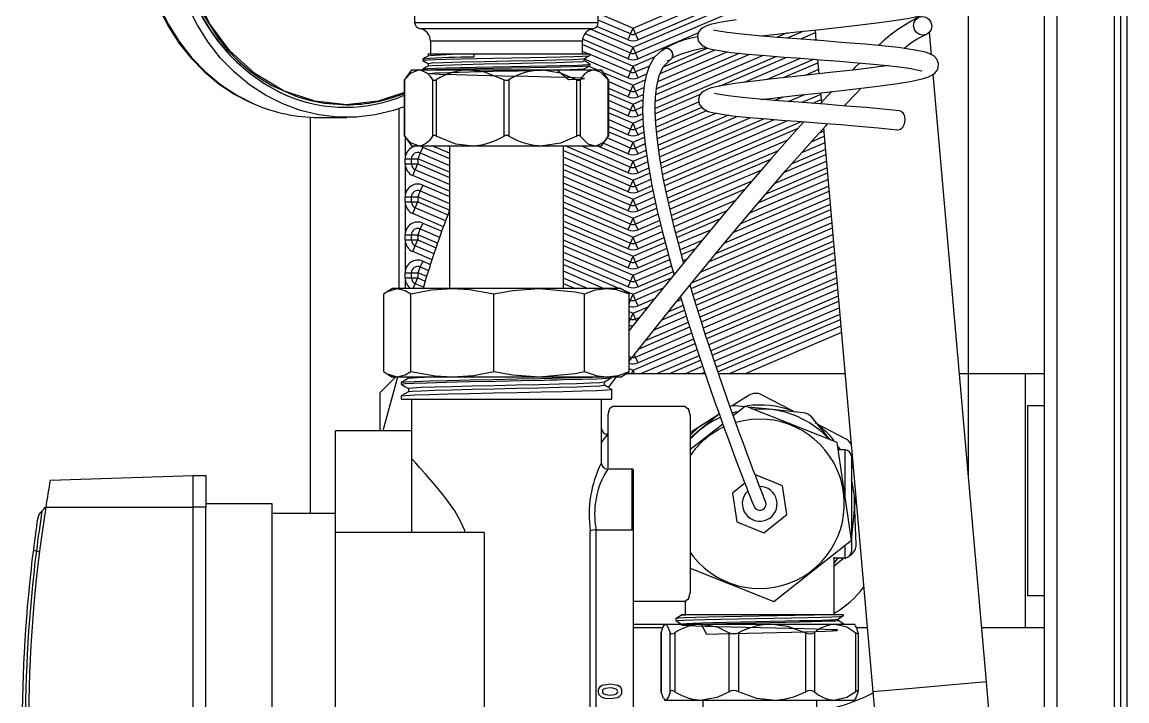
# Model space of a CAD drawing. Header units: millimetres. Extents: x 75 to 2075, y 25 to 1460.
# Drawn here: x 928.4 to 1219.2, y 688.7 to 867.3 of the extents above; entities that cross this region are included whole.
import ezdxf

# ---------------------------------------------------------------- set-up
doc = ezdxf.new("R2010")
doc.units = ezdxf.units.MM
doc.header["$LTSCALE"] = 5

msp = doc.modelspace()

# ---------------------------------------------------------------- linework, layer by layer
at = {"color": 7, "linetype": 'Continuous', "lineweight": 25}
for p, q in [((1200.879, 524.935), (1200.879, 1263.032)), ((1215.879, 1263.032), (1215.879, 524.935)), ((1197.545, 526.483), (1197.545, 1261.483)), ((1217.545, 1254.699), (1217.545, 533.268)), ((1219.212, 1254.699), (1219.212, 533.268)), ((1177.545, 747.318), (1177.545, 1212.199)), ((1080.045, 867.199), (1080.045, 920.532)), ((1031.712, 889.499), (1031.712, 867.199)), ((1089.212, 865.679), (1113.647, 876.151)), ((1116.983, 875.767), (1089.868, 864.147)), ((1089.212, 860.679), (1122.45, 874.924)), ((1089.868, 859.147), (1125.439, 874.391)), ((1120.179, 875.324), (1090.525, 862.615)), ((1080.045, 869.607), (1089.212, 865.679)), ((1031.712, 867.199), (1034.155, 867.199)), ((1034.155, 867.199), (1080.045, 867.199)), ((1088.555, 864.147), (1080.045, 867.794)), ((1033.101, 865.556), (1078.656, 865.556)), ((1076.56, 864.288), (1088.555, 859.147)), ((1078.138, 865.425), (1089.212, 860.679)), ((1087.899, 862.615), (1079.668, 866.143)), ((1087.899, 862.615), (1088.555, 864.147)), ((1088.555, 864.147), (1089.212, 865.679)), ((1089.868, 864.147), (1089.212, 865.679)), ((1090.525, 862.615), (1089.868, 864.147)), ((1106.431, 864.432), (1090.525, 857.615)), ((1129.735, 864.419), (1127.006, 863.25)), ((1129.722, 863.041), (1134.021, 864.883)), ((1137.185, 864.426), (1133.314, 862.767)), ((1137.116, 865.213), (1137.357, 862.464)), ((1167.802, 858.688), (1167.281, 864.636)), ((1035.879, 862.269), (1035.879, 858.866)), ((1037.9, 862.269), (1035.879, 862.269)), ((1075.879, 862.269), (1037.9, 862.269)), ((1075.879, 858.866), (1075.879, 862.269)), ((1075.879, 861.393), (1089.212, 855.679)), ((1087.899, 857.615), (1075.914, 862.752)), ((1137.338, 862.678), (1136.916, 862.497)), ((1047.87, 858.866), (1035.329, 858.866)), ((1047.313, 858.866), (1047.313, 858.033)), ((1077.879, 858.866), (1047.313, 858.866)), ((1077.545, 858.866), (1075.879, 859.58)), ((1077.879, 858.531), (1077.879, 858.866)), ((1088.555, 854.147), (1077.879, 858.723)), ((1087.899, 857.615), (1088.555, 859.147)), ((1088.555, 859.147), (1089.212, 860.679)), ((1089.868, 859.147), (1089.212, 860.679)), ((1089.212, 855.679), (1095.074, 858.191)), ((1090.525, 857.615), (1089.868, 859.147)), ((1126.981, 858.239), (1095.055, 844.557)), ((1123.42, 858.526), (1095.088, 846.384)), ((1095.212, 848.25), (1119.911, 858.835)), ((1117.315, 859.097), (1095.371, 849.692)), ((1095.74, 851.664), (1113.976, 859.479)), ((1096.36, 853.742), (1110.842, 859.949)), ((1108.784, 860.44), (1097.139, 855.45)), ((1111.929, 850.415), (1129.692, 858.027)), ((1033.879, 857.539), (1033.879, 857.208)), ((1087.899, 852.615), (1076.446, 857.523)), ((1077.539, 855.682), (1079.832, 854.699)), ((1077.879, 855.885), (1077.879, 856.216)), ((1088.555, 854.147), (1089.212, 855.679)), ((1089.868, 854.147), (1089.212, 855.679)), ((1093.526, 855.715), (1089.868, 854.147)), ((1118.578, 851.451), (1133.286, 857.755)), ((1136.889, 857.485), (1124.491, 852.172)), ((1128.827, 852.657), (1137.875, 856.535)), ((1137.798, 857.418), (1138.127, 853.659)), ((1155.203, 855.656), (1155.472, 855.912)), ((1030.879, 854.699), (1028.962, 851.961)), ((1030.879, 854.699), (1032.785, 854.699)), ((1032.785, 854.699), (1046.32, 854.699)), ((1033.879, 854.893), (1033.879, 854.699)), ((1046.32, 854.699), (1065.454, 854.699)), ((1065.454, 854.699), (1078.979, 854.699)), ((1078.979, 854.699), (1080.879, 854.699)), ((1082.795, 851.961), (1080.879, 854.699)), ((1081.327, 854.058), (1089.212, 850.679)), ((1087.899, 852.615), (1088.555, 854.147)), ((1090.525, 852.615), (1089.868, 854.147)), ((1092.757, 853.572), (1090.525, 852.615)), ((1138.028, 854.787), (1134.485, 853.268)), ((1182.239, 693.672), (1168.251, 853.547)), ((1028.956, 851.96), (1028.956, 837.438)), ((1029.083, 852.123), (1029.083, 837.275)), ((1036.487, 837.275), (1036.487, 852.123)), ((1037.389, 852.123), (1037.389, 837.275)), ((1055.25, 837.275), (1055.25, 852.123)), ((1056.526, 852.123), (1056.526, 837.275)), ((1074.382, 837.275), (1074.382, 852.123)), ((1075.283, 852.123), (1075.283, 837.275)), ((1082.674, 837.275), (1082.674, 852.123)), ((1082.801, 837.438), (1082.801, 851.96)), ((1082.801, 851.613), (1088.555, 849.147)), ((1087.899, 847.615), (1082.801, 849.8)), ((1088.555, 849.147), (1089.212, 850.679)), ((1089.212, 850.679), (1092.396, 852.044)), ((1089.868, 849.147), (1089.212, 850.679)), ((1089.868, 849.147), (1092.053, 850.083)), ((1082.801, 848.426), (1089.212, 845.679)), ((1088.555, 844.147), (1082.801, 846.613)), ((1087.899, 847.615), (1088.555, 849.147)), ((1089.212, 845.679), (1091.795, 846.786)), ((1090.525, 847.615), (1089.868, 849.147)), ((1091.842, 848.179), (1090.525, 847.615)), ((1095.076, 843.192), (1106.935, 848.274)), ((1126.48, 846.651), (1128.734, 847.617)), ((1130.058, 846.371), (1134.396, 848.23)), ((1138.603, 848.22), (1133.65, 846.097)), ((1136.377, 845.893), (1138.719, 846.896)), ((1138.563, 848.676), (1138.789, 846.09)), ((1027.545, 844.481), (1027.545, 797.199)), ((1087.899, 842.615), (1082.801, 844.8)), ((1082.801, 843.426), (1089.212, 840.679)), ((1087.899, 842.615), (1088.555, 844.147)), ((1088.555, 844.147), (1089.212, 845.679)), ((1089.868, 844.147), (1089.212, 845.679)), ((1091.746, 844.951), (1089.868, 844.147)), ((1090.525, 842.615), (1089.868, 844.147)), ((1095.151, 841.411), (1106.558, 846.3)), ((1107.301, 844.805), (1095.268, 839.648)), ((1095.392, 838.327), (1108.611, 843.993)), ((1004.212, 842.255), (1004.212, 738.032)), ((1006.372, 842.199), (1013.893, 842.199)), ((1082.801, 841.613), (1088.555, 839.147)), ((1088.555, 839.147), (1089.212, 840.679)), ((1089.212, 840.679), (1091.816, 841.795)), ((1089.868, 839.147), (1089.212, 840.679)), ((1091.758, 843.144), (1090.525, 842.615)), ((1111.165, 843.274), (1095.572, 836.591)), ((1114.304, 842.806), (1095.803, 834.877)), ((1095.979, 833.579), (1116.82, 842.511)), ((1096.21, 831.865), (1120.245, 842.165)), ((1123.755, 841.856), (1096.492, 830.172)), ((1096.717, 828.895), (1126.449, 841.638)), ((1130.027, 841.358), (1097.015, 827.21)), ((1133.622, 841.085), (1097.321, 825.528)), ((1087.899, 837.615), (1082.801, 839.8)), ((1082.801, 838.426), (1089.212, 835.679)), ((1087.899, 837.615), (1088.555, 839.147)), ((1089.868, 839.147), (1091.901, 840.018)), ((1090.525, 837.615), (1089.868, 839.147)), ((1092.072, 838.278), (1090.525, 837.615)), ((1097.586, 824.268), (1132.529, 839.243)), ((1139.446, 838.581), (1138.164, 838.032)), ((1139.377, 839.373), (1152.353, 691.057)), ((1028.961, 837.439), (1030.879, 834.699)), ((1029.212, 837.298), (1029.212, 831.338)), ((1030.879, 834.699), (1032.785, 834.699)), ((1032.785, 834.699), (1046.32, 834.699)), ((1040.879, 832.767), (1036.37, 834.699)), ((1040.879, 834.58), (1040.601, 834.699)), ((1040.879, 834.699), (1040.879, 797.199)), ((1046.32, 834.699), (1065.454, 834.699)), ((1065.454, 834.699), (1078.979, 834.699)), ((1070.879, 797.199), (1070.879, 834.699)), ((1087.899, 827.615), (1071.37, 834.699)), ((1075.601, 834.699), (1088.555, 829.147)), ((1078.979, 834.699), (1080.879, 834.699)), ((1079.832, 834.699), (1089.212, 830.679)), ((1080.879, 834.699), (1082.796, 837.439)), ((1087.899, 832.615), (1081.377, 835.41)), ((1088.555, 834.147), (1082.353, 836.805)), ((1088.555, 834.147), (1089.212, 835.679)), ((1089.212, 835.679), (1092.202, 836.96)), ((1089.868, 834.147), (1089.212, 835.679)), ((1092.373, 835.22), (1089.868, 834.147)), ((1097.936, 822.605), (1129.954, 836.326)), ((1139.715, 835.51), (1133.538, 832.863)), ((1136.141, 835.791), (1139.562, 837.257)), ((1033.202, 832.87), (1032.545, 831.338)), ((1033.858, 834.402), (1033.202, 832.87)), ((1033.202, 832.87), (1040.879, 829.58)), ((1033.858, 834.402), (1040.879, 831.393)), ((1070.879, 833.536), (1089.212, 825.679)), ((1087.899, 832.615), (1088.555, 834.147)), ((1089.212, 830.679), (1092.805, 832.219)), ((1090.525, 832.615), (1089.868, 834.147)), ((1092.616, 833.511), (1090.525, 832.615)), ((1127.378, 833.409), (1098.287, 820.941)), ((1129.072, 827.762), (1139.984, 832.438)), ((1139.868, 833.762), (1130.984, 829.955)), ((1029.212, 829.965), (1029.212, 831.338)), ((1029.212, 831.338), (1030.879, 831.338)), ((1029.212, 829.965), (1029.212, 821.338)), ((1029.212, 829.965), (1030.879, 829.965)), ((1030.879, 829.965), (1030.879, 831.338)), ((1030.879, 831.338), (1032.545, 831.338)), ((1030.879, 829.965), (1032.545, 829.965)), ((1031.889, 828.433), (1032.545, 829.965)), ((1032.545, 831.338), (1032.545, 829.965)), ((1040.879, 827.767), (1032.545, 831.338)), ((1032.545, 829.965), (1040.879, 826.393)), ((1088.555, 824.147), (1070.879, 831.723)), ((1087.899, 822.615), (1070.879, 829.909)), ((1087.899, 827.615), (1088.555, 829.147)), ((1088.555, 829.147), (1089.212, 830.679)), ((1089.868, 829.147), (1089.212, 830.679)), ((1089.868, 829.147), (1093.054, 830.512)), ((1090.525, 827.615), (1089.868, 829.147)), ((1098.552, 819.682), (1125.441, 831.206)), ((1140.289, 828.943), (1124.153, 822.027)), ((1126.612, 824.894), (1140.137, 830.69)), ((1031.232, 826.901), (1031.889, 828.433)), ((1040.879, 822.767), (1031.232, 826.901)), ((1040.879, 824.58), (1031.889, 828.433)), ((1070.879, 828.536), (1089.212, 820.679)), ((1070.879, 826.723), (1088.555, 819.147)), ((1089.212, 825.679), (1093.57, 827.547)), ((1093.337, 828.82), (1090.525, 827.615)), ((1122.979, 828.337), (1098.938, 818.034)), ((1122.29, 819.855), (1140.405, 827.619)), ((1033.858, 824.402), (1033.202, 822.87)), ((1033.858, 824.402), (1040.879, 821.393)), ((1087.899, 817.615), (1070.879, 824.909)), ((1070.879, 823.536), (1089.212, 815.679)), ((1087.899, 822.615), (1088.555, 824.147)), ((1088.555, 824.147), (1089.212, 825.679)), ((1089.868, 824.147), (1089.212, 825.679)), ((1093.879, 825.866), (1089.868, 824.147)), ((1090.525, 822.615), (1089.868, 824.147)), ((1094.189, 824.185), (1090.525, 822.615)), ((1120.517, 825.469), (1099.33, 816.389)), ((1099.627, 815.143), (1118.652, 823.296)), ((1140.711, 824.123), (1117.53, 814.189)), ((1140.558, 825.871), (1119.903, 817.019)), ((1029.212, 819.965), (1029.212, 821.338)), ((1029.212, 821.338), (1030.879, 821.338)), ((1030.879, 819.965), (1030.879, 821.338)), ((1030.879, 821.338), (1032.545, 821.338)), ((1033.202, 822.87), (1032.545, 821.338)), ((1032.545, 821.338), (1032.545, 819.965)), ((1040.879, 817.767), (1032.545, 821.338)), ((1033.202, 822.87), (1040.879, 819.58)), ((1088.555, 814.147), (1070.879, 821.723)), ((1088.555, 819.147), (1089.212, 820.679)), ((1089.212, 820.679), (1094.459, 822.927)), ((1089.868, 819.147), (1089.212, 820.679)), ((1089.868, 819.147), (1094.815, 821.267)), ((1100.02, 813.497), (1116.26, 820.458)), ((1113.375, 809.221), (1140.98, 821.052)), ((1115.732, 812.045), (1140.827, 822.8)), ((1029.212, 819.965), (1029.212, 811.338)), ((1029.212, 819.965), (1030.879, 819.965)), ((1030.879, 819.965), (1032.545, 819.965)), ((1031.232, 816.901), (1031.889, 818.433)), ((1031.889, 818.433), (1032.545, 819.965)), ((1039.873, 815.011), (1031.889, 818.433)), ((1032.545, 819.965), (1040.458, 816.573)), ((1087.899, 812.615), (1070.879, 819.909)), ((1070.879, 818.536), (1089.212, 810.679)), ((1087.899, 817.615), (1088.555, 819.147)), ((1089.212, 815.679), (1095.441, 818.349)), ((1090.525, 817.615), (1089.868, 819.147)), ((1095.171, 819.606), (1090.525, 817.615)), ((1113.88, 817.624), (1100.439, 811.864)), ((1109.32, 804.297), (1141.249, 817.98)), ((1141.133, 819.304), (1111.068, 806.419)), ((1039.287, 813.449), (1031.232, 816.901)), ((1033.858, 814.402), (1033.202, 812.87)), ((1033.858, 814.402), (1038.843, 812.265)), ((1070.879, 816.723), (1088.555, 809.147)), ((1087.899, 807.615), (1070.879, 814.909)), ((1088.555, 814.147), (1089.212, 815.679)), ((1089.868, 814.147), (1089.212, 815.679)), ((1095.83, 816.702), (1089.868, 814.147)), ((1096.224, 815.058), (1090.525, 812.615)), ((1100.759, 810.628), (1112.077, 815.478)), ((1141.554, 814.485), (1104.745, 798.709)), ((1141.401, 816.233), (1107.012, 801.494)), ((1033.202, 812.87), (1032.545, 811.338)), ((1033.202, 812.87), (1038.265, 810.7)), ((1070.879, 813.536), (1089.212, 805.679)), ((1088.555, 804.147), (1070.879, 811.723)), ((1087.899, 812.615), (1088.555, 814.147)), ((1089.212, 810.679), (1096.523, 813.812)), ((1090.525, 812.615), (1089.868, 814.147)), ((1089.868, 809.147), (1096.921, 812.169)), ((1109.738, 812.663), (1101.181, 808.995)), ((1104.501, 797.231), (1141.67, 813.161)), ((1029.212, 809.965), (1029.212, 811.338)), ((1029.212, 811.338), (1030.879, 811.338)), ((1029.212, 809.965), (1029.212, 801.338)), ((1029.212, 809.965), (1030.879, 809.965)), ((1030.879, 809.965), (1030.879, 811.338)), ((1030.879, 811.338), (1032.545, 811.338)), ((1030.879, 809.965), (1032.545, 809.965)), ((1031.889, 808.433), (1032.545, 809.965)), ((1032.545, 811.338), (1032.545, 809.965)), ((1037.741, 809.111), (1032.545, 811.338)), ((1032.545, 809.965), (1037.345, 807.908)), ((1087.899, 802.615), (1070.879, 809.909)), ((1070.879, 808.536), (1089.212, 800.679)), ((1087.899, 807.615), (1088.555, 809.147)), ((1088.555, 809.147), (1089.212, 810.679)), ((1089.868, 809.147), (1089.212, 810.679)), ((1089.212, 805.679), (1097.663, 809.301)), ((1090.525, 807.615), (1089.868, 809.147)), ((1097.343, 810.537), (1090.525, 807.615)), ((1107.418, 809.855), (1101.617, 807.369)), ((1104.98, 795.623), (1141.823, 811.413)), ((1141.976, 809.665), (1105.464, 794.017)), ((1031.232, 806.901), (1031.889, 808.433)), ((1036.297, 804.73), (1031.232, 806.901)), ((1036.821, 806.319), (1031.889, 808.433)), ((1070.879, 806.723), (1088.555, 799.147)), ((1088.555, 804.147), (1089.212, 805.679)), ((1089.868, 804.147), (1089.212, 805.679)), ((1098.085, 807.668), (1089.868, 804.147)), ((1098.528, 806.045), (1090.525, 802.615)), ((1101.954, 806.14), (1105.66, 807.728)), ((1105.838, 792.805), (1142.092, 808.342)), ((1142.245, 806.594), (1106.333, 791.203)), ((1033.202, 802.87), (1032.545, 801.338)), ((1033.858, 804.402), (1033.202, 802.87)), ((1033.202, 802.87), (1035.377, 801.938)), ((1033.858, 804.402), (1035.901, 803.526)), ((1087.899, 797.615), (1070.879, 804.909)), ((1070.879, 803.536), (1085.665, 797.199)), ((1087.899, 802.615), (1088.555, 804.147)), ((1089.212, 800.679), (1098.863, 804.815)), ((1090.525, 802.615), (1089.868, 804.147)), ((1089.868, 799.147), (1099.307, 803.192)), ((1102.397, 804.517), (1103.367, 804.932)), ((1142.398, 804.846), (1106.829, 789.603)), ((1107.214, 788.394), (1142.513, 803.522)), ((1029.212, 799.965), (1029.212, 801.338)), ((1029.212, 801.338), (1030.879, 801.338)), ((1029.212, 799.965), (1030.879, 799.965)), ((1029.212, 799.965), (1029.212, 797.199)), ((1030.879, 799.965), (1030.879, 801.338)), ((1030.879, 801.338), (1032.545, 801.338)), ((1030.879, 799.965), (1032.545, 799.965)), ((1031.889, 798.433), (1032.545, 799.965)), ((1032.545, 801.338), (1032.545, 799.965)), ((1034.882, 800.337), (1032.545, 801.338)), ((1032.545, 799.965), (1034.511, 799.122)), ((1081.434, 797.199), (1070.879, 801.723)), ((1077.203, 797.199), (1070.879, 799.909)), ((1088.555, 799.147), (1089.212, 800.679)), ((1089.868, 799.147), (1089.212, 800.679)), ((1089.212, 795.679), (1099.37, 800.032)), ((1099.768, 801.576), (1090.525, 797.615)), ((1107.723, 786.799), (1142.666, 801.775)), ((1142.819, 800.027), (1108.231, 785.203)), ((1025.879, 797.199), (1024.527, 796.419)), ((1027.143, 797.199), (1025.879, 797.199)), ((1041.652, 797.199), (1027.143, 797.199)), ((1031.36, 797.199), (1031.889, 798.433)), ((1034.021, 797.519), (1031.889, 798.433)), ((1064.495, 797.199), (1041.652, 797.199)), ((1082.291, 797.199), (1064.495, 797.199)), ((1070.879, 798.536), (1073.998, 797.199)), ((1085.879, 797.199), (1082.291, 797.199)), ((1087.22, 796.425), (1085.879, 797.199)), ((1087.899, 797.615), (1088.555, 799.147)), ((1090.525, 797.615), (1089.868, 799.147)), ((1097.127, 797.258), (1089.868, 794.147)), ((1108.624, 783.998), (1142.935, 798.703)), ((1143.088, 796.955), (1109.146, 782.409)), ((1023.573, 775.293), (1023.573, 795.772)), ((1030.712, 775.293), (1030.712, 795.772)), ((1052.593, 775.293), (1052.593, 795.772)), ((1076.398, 775.293), (1076.398, 795.772)), ((1086.493, 796.844), (1089.212, 795.679)), ((1088.184, 795.772), (1087.198, 796.387)), ((1088.184, 775.293), (1088.184, 795.772)), ((1088.555, 794.147), (1088.184, 794.306)), ((1088.184, 793.28), (1088.555, 794.147)), ((1088.555, 794.147), (1089.212, 795.679)), ((1089.868, 794.147), (1089.212, 795.679)), ((1090.525, 792.615), (1089.868, 794.147)), ((1094.884, 794.483), (1090.525, 792.615)), ((1100.775, 793.821), (1101.896, 794.301)), ((1143.241, 795.208), (1109.668, 780.819)), ((1088.184, 791.12), (1089.212, 790.679)), ((1089.212, 790.679), (1093.197, 792.387)), ((1096.861, 788.957), (1102.758, 791.484)), ((1102.383, 792.697), (1098.543, 791.051)), ((1110.065, 779.616), (1143.357, 793.884)), ((1110.6, 778.032), (1143.51, 792.136)), ((1088.184, 789.306), (1088.555, 789.147)), ((1088.184, 788.28), (1088.555, 789.147)), ((1088.555, 789.147), (1089.212, 790.679)), ((1089.868, 789.147), (1089.212, 790.679)), ((1089.868, 789.147), (1090.985, 789.625)), ((1090.117, 788.567), (1089.868, 789.147)), ((1103.751, 788.283), (1092.438, 783.435)), ((1103.252, 789.883), (1094.64, 786.192)), ((1143.662, 790.388), (1111.135, 776.448)), ((1111.54, 775.248), (1143.778, 789.064)), ((1089.868, 779.147), (1104.645, 785.48)), ((1090.782, 781.352), (1104.136, 787.075)), ((1143.931, 787.317), (1114.49, 774.699)), ((1144.084, 785.569), (1118.721, 774.699)), ((1089.212, 775.679), (1105.549, 782.68)), ((1105.153, 783.884), (1090.525, 777.615)), ((1089.868, 779.147), (1089.581, 779.817)), ((1106.07, 781.091), (1091.156, 774.699)), ((1106.592, 779.501), (1095.387, 774.699)), ((1088.184, 779.306), (1088.555, 779.147)), ((1090.525, 777.615), (1089.868, 779.147)), ((1098.592, 774.699), (1106.991, 778.299)), ((1102.823, 774.699), (1107.526, 776.715)), ((1026.712, 773.866), (1022.545, 769.699)), ((1027.213, 773.866), (1023.366, 759.699)), ((1024.527, 774.646), (1025.879, 773.866)), ((1027.143, 773.866), (1025.879, 773.866)), ((1041.652, 773.866), (1027.143, 773.866)), ((1030.081, 773.866), (1030.081, 773.555)), ((1064.495, 773.866), (1041.652, 773.866)), ((1082.291, 773.866), (1064.495, 773.866)), ((1085.879, 773.866), (1082.291, 773.866)), ((1082.736, 771.179), (1084.884, 773.907)), ((1083.586, 773.763), (1083.586, 773.866)), ((1085.879, 773.866), (1087.22, 774.64)), ((1087.198, 774.677), (1088.184, 775.293)), ((1108.207, 774.699), (1087.233, 774.699)), ((1088.184, 776.12), (1089.212, 775.679)), ((1088.792, 774.699), (1089.212, 775.679)), ((1089.632, 774.699), (1089.212, 775.679)), ((1108.061, 775.131), (1107.054, 774.699)), ((1145.035, 774.699), (1111.726, 774.699)), ((1192.545, 774.699), (1175.15, 774.699)), ((1192.545, 708.032), (1192.545, 774.699)), ((1197.545, 774.699), (1192.545, 774.699)), ((1028.171, 772.442), (1028.171, 772.003)), ((1030.081, 770.899), (1030.081, 770.028)), ((1081.677, 771.781), (1081.677, 772.652)), ((1022.545, 769.699), (1022.545, 759.699)), ((1028.171, 768.914), (1028.171, 768.032)), ((1028.171, 768.032), (1083.586, 768.032)), ((1030.879, 768.032), (1030.879, 759.699)), ((1080.879, 751.212), (1080.879, 768.032)), ((1083.586, 768.032), (1083.586, 770.678)), ((1119.734, 769.082), (1115.31, 766.279)), ((1130.969, 765.081), (1123.065, 769.22)), ((1082.973, 765.574), (1082.545, 763.977)), ((1083.873, 766.124), (1083.032, 765.559)), ((1102.885, 766.124), (1083.873, 766.124)), ((1102.875, 766.126), (1083.879, 766.126)), ((1102.885, 766.124), (1103.725, 765.559)), ((1104.212, 763.977), (1103.784, 765.574)), ((1118.783, 766.239), (1115.58, 763.707)), ((1118.559, 766.062), (1116.128, 766.308)), ((1142.927, 756.644), (1118.783, 766.239)), ((1125.057, 765.406), (1119.457, 765.971)), ((1133.986, 764.504), (1125.057, 765.406)), ((1131.612, 764.744), (1130.969, 765.081)), ((1193.103, 766.366), (1197.545, 766.366)), ((1193.103, 716.366), (1193.103, 766.366)), ((1082.545, 763.977), (1082.545, 751.31)), ((1104.212, 763.977), (1104.212, 751.31)), ((1111.893, 764.113), (1106.22, 760.518)), ((1111.894, 764.11), (1106.733, 759.897)), ((1141.059, 757.386), (1136.233, 763.296)), ((1030.879, 759.699), (1010.879, 759.699)), ((1010.879, 733.032), (1010.879, 759.699)), ((1030.879, 759.699), (1030.879, 733.032)), ((1112.822, 761.527), (1104.184, 754.699)), ((1106.22, 760.518), (1104.212, 759.246)), ((1106.733, 759.897), (1104.212, 757.838)), ((1145.143, 757.658), (1137.239, 761.798)), ((1082.545, 758.866), (1082.405, 758.866)), ((1146.689, 730.937), (1142.927, 756.644)), ((1145.045, 754.699), (1143.212, 754.699)), ((1145.045, 742.207), (1145.045, 754.699)), ((1030.929, 752.491), (1030.879, 752.491)), ((1082.545, 751.31), (1082.545, 750.034)), ((1104.212, 751.31), (1104.212, 717.087)), ((1146.712, 753.032), (1146.712, 728.032)), ((1147.209, 749.855), (1146.712, 750.463)), ((935.784, 746.719), (973.379, 748.032)), ((973.379, 748.032), (976.712, 748.032)), ((973.379, 739.699), (973.379, 748.032)), ((976.712, 748.032), (976.712, 739.699)), ((1088.962, 749.699), (1082.469, 749.699)), ((1088.962, 733.702), (1088.962, 749.699)), ((1089.212, 749.449), (1089.212, 734.43)), ((1128.584, 745.306), (1121.431, 748.149)), ((1118.635, 745.939), (1115.391, 743.375)), ((1129.699, 737.689), (1128.584, 745.306)), ((1115.391, 743.375), (1116.506, 735.758)), ((1147.419, 738.02), (1147.861, 742.4)), ((934.61, 739.699), (973.379, 739.699)), ((976.712, 739.699), (973.379, 739.699)), ((973.379, 623.032), (973.379, 739.699)), ((994.212, 740.532), (976.712, 740.532)), ((976.712, 623.032), (976.712, 739.699)), ((994.212, 622.199), (994.212, 740.532)), ((1147.456, 737.785), (1147.587, 738.857)), ((1147.587, 738.857), (1147.562, 739.443)), ((1147.954, 729.942), (1147.587, 738.857)), ((1010.879, 738.032), (994.212, 738.032)), ((1123.66, 732.915), (1129.699, 737.689)), ((1146.801, 731.9), (1147.419, 738.02)), ((1010.879, 731.141), (1010.879, 733.032)), ((1050.045, 733.032), (1010.879, 733.032)), ((1050.045, 733.032), (1050.045, 672.848)), ((1077.962, 626.005), (1077.962, 733.392)), ((1079.497, 733.702), (1079.434, 733.699)), ((1079.434, 733.699), (1079.434, 625.699)), ((1079.497, 733.702), (1088.962, 733.702)), ((1089.212, 734.43), (1089.212, 624.968)), ((1116.506, 735.758), (1123.66, 732.915)), ((1010.879, 681.366), (1010.879, 731.141)), ((1126.307, 714.825), (1146.689, 730.937)), ((1104.212, 727.854), (1105.059, 726.709)), ((1145.045, 726.366), (1145.045, 729.435)), ((1142.026, 726.366), (1145.045, 726.366)), ((1142.129, 711.366), (1142.129, 726.508)), ((1143.144, 726.366), (1142.129, 724.992)), ((1142.129, 724.247), (1144.723, 726.366)), ((1145.034, 726.118), (1145.621, 726.49)), ((1104.212, 723.607), (1126.307, 714.825)), ((1102.885, 714.94), (1103.725, 715.506)), ((1103.784, 715.49), (1104.212, 717.087)), ((1197.545, 716.366), (1193.103, 716.366)), ((1089.212, 714.938), (1102.875, 714.938)), ((1102.962, 714.992), (1102.962, 711.366)), ((1100.511, 710.402), (1100.511, 709.741)), ((1103.031, 711.366), (1101.974, 711.366)), ((1136.985, 711.366), (1103.031, 711.366)), ((1144.579, 711.366), (1136.985, 711.366)), ((1143.147, 709.906), (1143.147, 710.23)), ((1144.579, 711.064), (1144.579, 711.366)), ((1089.212, 708.866), (1097.545, 708.866)), ((1089.212, 708.032), (1097.061, 708.032)), ((1097.545, 708.866), (1097.289, 708.5)), ((1097.545, 708.866), (1097.762, 708.866)), ((1097.762, 708.866), (1107.344, 708.866)), ((1107.344, 708.866), (1125.83, 708.866)), ((1125.83, 708.866), (1142.393, 708.866)), ((1142.393, 708.866), (1147.545, 708.866)), ((1144.579, 708.866), (1144.579, 709.079)), ((1147.801, 708.5), (1147.545, 708.866)), ((1148.029, 708.032), (1150.868, 708.032)), ((1180.982, 708.032), (1192.545, 708.032)), ((1192.545, 708.032), (1197.545, 708.032)), ((1096.554, 706.457), (1096.554, 691.252)), ((1096.583, 706.634), (1096.583, 691.097)), ((1098.941, 691.097), (1098.941, 706.634)), ((1100.219, 706.634), (1100.219, 691.097)), ((1114.469, 691.097), (1114.469, 706.634)), ((1116.934, 706.634), (1116.934, 691.097)), ((1134.727, 691.097), (1134.727, 706.634)), ((1136.935, 706.634), (1136.935, 691.097)), ((1147.85, 691.097), (1147.85, 706.634)), ((1148.537, 691.252), (1148.537, 706.457)), ((1182.239, 693.672), (1160.639, 691.782)), ((1185.87, 652.164), (1182.239, 693.672)), ((1096.583, 691.097), (1096.572, 691.252)), ((1097.222, 689.345), (1096.583, 691.097)), ((1160.639, 691.782), (1152.353, 691.057)), ((1152.353, 691.057), (1155.984, 649.549)), ((1097.291, 689.228), (1097.545, 688.866)), ((1097.762, 688.866), (1097.326, 689.252)), ((1097.545, 688.866), (1097.762, 688.866)), ((1097.762, 688.866), (1107.344, 688.866)), ((1107.344, 688.866), (1125.83, 688.866)), ((1107.545, 688.866), (1107.545, 543.15)), ((1125.83, 688.866), (1142.393, 688.866)), ((1137.545, 543.15), (1137.545, 688.866)), ((1142.393, 688.866), (1147.545, 688.866)), ((1147.545, 688.866), (1147.799, 689.228))]:
    msp.add_line(p, q, dxfattribs=at)
at = {"color": 7, "linetype": 'Continuous', "lineweight": 25, "flags": 128}
for points in [[(973.003, 912.707), (972.301, 910.636), (971.15, 906.394), (970.347, 902.054), (969.897, 897.651), (969.806, 893.221), (970.074, 888.8), (971.494, 880.838), (972.64, 876.997), (974.068, 873.274), (975.768, 869.695), (979.952, 863.045), (982.393, 860.043), (985.049, 857.277), (987.904, 854.766), (990.936, 852.529), (994.126, 850.581), (1000.859, 847.613), (1004.356, 846.609), (1007.915, 845.93), (1013.893, 845.532)], [(1013.893, 845.532), (1005.476, 846.443), (997.221, 849.211), (989.617, 853.729), (983.08, 859.689), (977.7, 866.936), (973.616, 875.369), (971.104, 884.527), (970.263, 893.866), (971.059, 903.204), (971.131, 903.469)], [(1122.767, 863.636), (1127.104, 864.132), (1132.284, 864.697), (1137.669, 865.273), (1143.075, 865.857), (1148.335, 866.45), (1153.356, 867.059), (1157.966, 867.69), (1161.898, 868.331), (1165.031, 869.005), (1166.514, 869.46), (1167.755, 870.039), (1168.408, 870.525), (1168.834, 871.011), (1169.237, 871.829), (1169.332, 873.054), (1168.908, 874.176), (1168.215, 874.937), (1167.392, 875.44), (1165.89, 875.986), (1163.219, 876.576), (1158.805, 877.217)], [(964.502, 871.507), (966.887, 866.662), (969.724, 862.127), (972.98, 857.956), (976.618, 854.195), (980.595, 850.887), (984.868, 848.071), (989.386, 845.778), (989.421, 845.763)], [(964.656, 870.477), (967.011, 865.937), (969.769, 861.684), (972.904, 857.76), (976.382, 854.207), (980.168, 851.061), (984.221, 848.354), (988.501, 846.115), (989.189, 845.845)], [(1028.956, 844.992), (1026.113, 844.019), (1021.281, 842.857), (1016.365, 842.272), (1011.421, 842.272), (1006.506, 842.857), (1001.674, 844.019), (996.98, 845.747), (992.478, 848.019), (988.219, 850.811), (984.25, 854.091), (980.618, 857.821), (977.362, 861.96), (974.521, 866.461), (972.125, 871.271)], [(1116.376, 867.865), (1112.5, 867.26), (1109.523, 866.616), (1108.415, 866.243), (1107.54, 865.794), (1106.944, 865.304), (1106.543, 864.771), (1106.184, 863.684), (1106.386, 862.338), (1107.184, 861.271), (1108.724, 860.456), (1110.23, 860.059), (1111.882, 859.762), (1115.146, 859.32), (1119.453, 858.876), (1124.19, 858.459), (1129.022, 858.078), (1132.2, 857.836), (1135.354, 857.599), (1139.583, 857.285), (1143.667, 856.97), (1148.375, 856.587), (1153.439, 856.131), (1158.461, 855.59), (1158.461, 855.59), (1160.685, 855.3), (1162.364, 855.04), (1164.37, 854.651), (1165.132, 854.456), (1165.195, 854.466)], [(1163.048, 866.281), (1163.201, 867.233), (1163.695, 868.04), (1164.455, 868.579), (1165.364, 868.768), (1166.285, 868.579), (1167.077, 868.04), (1167.619, 867.233), (1167.83, 866.281), (1167.677, 865.33), (1167.183, 864.523), (1166.423, 863.984), (1165.514, 863.795), (1164.593, 863.984), (1163.801, 864.523), (1163.259, 865.33), (1163.048, 866.281)], [(1159.071, 860.553), (1154.678, 861.033), (1150.345, 861.437), (1146.398, 861.767), (1142.996, 862.038), (1139.389, 862.314), (1135.923, 862.571), (1132.405, 862.835), (1127.203, 863.234), (1122.247, 863.642), (1117.759, 864.065), (1113.94, 864.511), (1111.286, 864.942), (1110.38, 865.144), (1110.397, 865.123)], [(1035.321, 858.379), (1034.604, 857.965), (1033.888, 857.551)], [(1034.009, 857.208), (1034.037, 857.26), (1035.12, 857.352), (1037.128, 857.439), (1040.048, 857.531), (1043.745, 857.625), (1047.954, 857.715), (1052.485, 857.803), (1057.276, 857.897), (1061.999, 857.99), (1066.339, 858.078), (1070.241, 858.168), (1073.519, 858.263), (1075.936, 858.354), (1077.393, 858.441), (1077.862, 858.531)], [(1035.311, 859.026), (1035.311, 858.694), (1035.311, 858.373)], [(1076.431, 857.687), (1077.145, 858.1), (1077.864, 858.515)], [(1097.174, 860.129), (1094.784, 857.924), (1093.433, 855.55), (1092.641, 853.231), (1092.123, 850.715), (1091.83, 848.075), (1091.721, 844.025), (1091.885, 840.178), (1092.384, 835.1), (1093.163, 829.769), (1094.176, 824.246), (1095.499, 818.08), (1096.869, 812.371), (1098.079, 807.691), (1099.274, 803.308), (1099.991, 800.797)], [(1099.578, 858.185), (1099.302, 857.63), (1098.926, 857.293)], [(1099.672, 858.749), (1099.588, 858.119), (1099.43, 857.789)], [(1122.847, 846.951), (1127.37, 847.468), (1132.55, 848.033), (1137.935, 848.609), (1143.341, 849.193), (1148.6, 849.786), (1153.621, 850.395), (1158.231, 851.026), (1162.164, 851.667), (1165.297, 852.341), (1166.78, 852.796), (1168.02, 853.375), (1168.674, 853.861), (1169.1, 854.347), (1169.503, 855.165), (1169.598, 856.39), (1169.173, 857.512), (1168.481, 858.272), (1167.658, 858.776), (1166.156, 859.322), (1163.485, 859.912), (1159.071, 860.553)], [(1033.893, 857.192), (1034.612, 856.777), (1035.311, 856.373)], [(1035.328, 855.737), (1034.612, 855.323), (1033.895, 854.909)], [(1034.013, 854.91), (1034.02, 854.942), (1035.074, 855.034), (1037.056, 855.121), (1039.949, 855.213), (1043.627, 855.307), (1047.825, 855.398), (1052.347, 855.485), (1057.134, 855.579), (1061.864, 855.673), (1066.217, 855.76), (1070.133, 855.85), (1074.66, 855.987), (1077.27, 856.116), (1077.878, 856.213), (1077.864, 856.216)], [(1035.033, 854.699), (1035.12, 854.706), (1037.128, 854.793), (1040.048, 854.885), (1043.745, 854.979), (1047.954, 855.07), (1052.485, 855.157), (1057.276, 855.251), (1061.999, 855.344), (1066.339, 855.432), (1070.241, 855.522), (1073.519, 855.617), (1075.936, 855.709), (1077.393, 855.795), (1077.862, 855.885)], [(1035.311, 856.38), (1035.311, 856.049), (1035.311, 855.727)], [(1035.356, 856.38), (1036.304, 856.515), (1039.294, 856.647), (1044.096, 856.787), (1050.044, 856.921), (1056.654, 857.059), (1063.206, 857.198), (1068.901, 857.33), (1073.337, 857.472), (1075.877, 857.604), (1076.169, 857.688)], [(1035.482, 855.737), (1036.304, 855.853), (1039.294, 855.985), (1044.096, 856.126), (1050.044, 856.26), (1056.654, 856.397), (1063.206, 856.536), (1068.901, 856.669), (1073.337, 856.81), (1075.877, 856.942), (1076.224, 857.042)], [(1076.431, 855.041), (1077.145, 855.454), (1077.864, 855.869)], [(1076.446, 857.042), (1076.446, 857.371), (1076.446, 857.696)], [(1077.868, 856.229), (1077.152, 856.643), (1076.446, 857.05)], [(1076.446, 854.699), (1076.446, 854.726), (1076.446, 855.05)], [(1102.557, 803.94), (1102.526, 804.045), (1101.338, 808.391), (1100.06, 813.33), (1098.606, 819.425), (1097.265, 825.792), (1096.265, 831.458), (1095.526, 836.932), (1095.276, 839.539), (1095.128, 841.768), (1095.06, 843.616), (1095.051, 845.35), (1095.129, 847.496), (1095.459, 850.488), (1096.102, 853.178), (1097.154, 855.483), (1098.914, 857.286)], [(1098.963, 857.318), (1098.763, 857.209), (1098.168, 857.069)], [(1156.387, 855.814), (1152.017, 855.231), (1147.119, 854.649), (1141.869, 854.061), (1136.487, 853.483), (1131.124, 852.908), (1125.965, 852.344), (1121.073, 851.774), (1116.642, 851.201), (1112.766, 850.596), (1109.789, 849.952), (1108.681, 849.579), (1107.805, 849.129), (1107.21, 848.64), (1106.808, 848.107), (1106.45, 847.02), (1106.652, 845.674), (1107.45, 844.606), (1108.99, 843.792), (1110.496, 843.395), (1112.147, 843.098), (1115.412, 842.656), (1119.719, 842.212), (1124.456, 841.795), (1129.288, 841.414), (1132.466, 841.172), (1135.62, 840.935), (1139.849, 840.621), (1143.933, 840.306), (1148.641, 839.923), (1153.705, 839.467), (1158.727, 838.926), (1158.727, 838.926)], [(1148.901, 856.539), (1147.626, 855.294), (1146.985, 854.634)], [(1029.083, 852.123), (1030.841, 853.97), (1032.785, 854.699)], [(1069.274, 854.699), (1072.21, 852.139), (1075.339, 852.274), (1076.446, 852.41), (1075.392, 852.55), (1072.346, 852.682), (1067.497, 852.823), (1061.527, 852.956), (1054.904, 853.094), (1048.369, 853.233), (1042.703, 853.366), (1038.316, 853.507), (1035.835, 853.639), (1035.415, 853.779), (1037.144, 853.916), (1040.804, 854.05), (1046.112, 854.191), (1052.318, 854.322), (1059.028, 854.463), (1065.316, 854.598), (1070.653, 854.734), (1074.466, 854.874), (1076.295, 855.006), (1076.223, 855.041)], [(1046.32, 854.699), (1050.118, 854.219), (1055.25, 852.123)], [(1065.454, 854.699), (1070.143, 853.97), (1074.382, 852.123)], [(1078.979, 854.699), (1080.551, 854.219), (1082.674, 852.123)], [(1028.962, 851.961), (1028.957, 851.954), (1029.004, 852.016), (1029.083, 852.123)], [(1036.487, 852.123), (1036.651, 851.991), (1036.892, 851.954), (1037.161, 852.016), (1037.389, 852.123)], [(1074.382, 852.123), (1074.685, 851.991), (1074.964, 851.954), (1075.168, 852.016), (1075.283, 852.123)], [(1082.674, 852.123), (1082.772, 851.991), (1082.795, 851.961)], [(1144.821, 845.25), (1148.122, 848.7), (1149.283, 849.869)], [(1029.034, 848.759), (1022.128, 846.443), (1013.711, 845.532)], [(1159.337, 843.889), (1154.944, 844.369), (1150.611, 844.773), (1146.664, 845.103), (1143.262, 845.374), (1139.654, 845.649), (1136.189, 845.907), (1132.671, 846.171), (1127.469, 846.569), (1122.513, 846.978), (1118.025, 847.401), (1114.206, 847.847), (1111.552, 848.278), (1110.646, 848.48), (1110.663, 848.459)], [(1141.507, 848.994), (1140.561, 848.021), (1138.465, 845.738)], [(1158.714, 838.928), (1158.913, 838.917), (1159.605, 839.122), (1160.21, 839.676), (1160.636, 840.493), (1160.817, 841.449), (1160.727, 842.399), (1160.378, 843.198), (1159.825, 843.724), (1159.337, 843.889)], [(1134.157, 841.045), (1133.168, 839.967), (1125.728, 831.54), (1118.321, 822.911), (1111.347, 814.61), (1104.808, 806.697), (1099.718, 800.463), (1094.075, 793.483), (1088.827, 786.932), (1088.182, 786.12)], [(1088.184, 778.084), (1093.637, 784.943), (1100.073, 792.957), (1106.623, 801.022), (1113.933, 809.899), (1121.896, 819.396), (1129.465, 828.22), (1132.984, 832.239), (1136.323, 835.996), (1139.95, 840.007), (1140.475, 840.573)], [(1029.083, 837.275), (1028.985, 837.407), (1028.961, 837.439)], [(1032.785, 834.699), (1030.841, 835.428), (1029.083, 837.275)], [(1037.389, 837.275), (1037.086, 837.407), (1036.806, 837.444), (1036.603, 837.382), (1036.487, 837.275)], [(1046.32, 834.699), (1042.521, 835.179), (1037.389, 837.275)], [(1074.382, 837.275), (1070.143, 835.428), (1065.454, 834.699)], [(1075.283, 837.275), (1075.12, 837.407), (1074.879, 837.444), (1074.61, 837.382), (1074.382, 837.275)], [(1078.979, 834.699), (1077.407, 835.179), (1075.283, 837.275)], [(1082.796, 837.439), (1082.8, 837.444), (1082.754, 837.382), (1082.674, 837.275)], [(1023.573, 795.772), (1024.306, 796.284), (1027.143, 797.199)], [(1027.143, 797.199), (1029.224, 796.701), (1030.712, 795.772)], [(1030.712, 795.772), (1036.116, 796.823), (1041.652, 797.199)], [(1041.652, 797.199), (1046.173, 796.947), (1052.593, 795.772)], [(1052.593, 795.772), (1057.553, 796.701), (1064.495, 797.199)], [(1064.495, 797.199), (1073.956, 796.284), (1076.398, 795.772)], [(1076.398, 795.772), (1079.309, 796.823), (1082.291, 797.199)], [(1082.291, 797.199), (1084.726, 796.947), (1088.184, 795.772)], [(1124.008, 741.337), (1123.959, 741.473), (1123.763, 741.971), (1123.476, 742.7), (1123.136, 743.562), (1122.657, 744.786), (1122.157, 746.071), (1121.496, 747.782), (1120.869, 749.42), (1120.118, 751.396), (1119.246, 753.713), (1118.247, 756.393), (1117.172, 759.312), (1116.071, 762.339), (1114.961, 765.43), (1113.882, 768.478), (1111.86, 774.3), (1110.005, 779.792), (1108.318, 784.932), (1106.755, 789.835), (1105.312, 794.509), (1104.244, 798.092)], [(1101.7, 794.96), (1102.1, 793.614), (1103.563, 788.873), (1105.145, 783.908), (1106.853, 778.709), (1108.725, 773.167), (1110.759, 767.311), (1111.841, 764.258), (1112.95, 761.169), (1114.048, 758.151), (1115.118, 755.246), (1116.113, 752.576), (1116.984, 750.261), (1117.737, 748.278), (1118.369, 746.629), (1119.036, 744.901), (1119.542, 743.598), (1120.037, 742.334), (1120.4, 741.414), (1120.721, 740.608), (1120.962, 740.014), (1121.075, 739.748)], [(1027.143, 773.866), (1024.306, 774.78), (1023.573, 775.293)], [(1030.712, 775.293), (1029.224, 774.364), (1027.143, 773.866)], [(1028.239, 772.463), (1028.21, 772.472), (1029.288, 772.602), (1031.774, 772.731), (1035.591, 772.864), (1040.44, 772.992), (1046.145, 773.122), (1052.405, 773.254), (1058.763, 773.381), (1065.049, 773.514), (1070.825, 773.645), (1075.756, 773.772), (1078.518, 773.866)], [(1028.333, 772.003), (1028.299, 772.057), (1028.692, 772.112), (1029.288, 772.161), (1031.476, 772.276), (1035, 772.401), (1039.917, 772.536), (1042.878, 772.607), (1046.145, 772.681), (1053.189, 772.83), (1059.877, 772.967), (1065.824, 773.091), (1067.602, 773.13), (1069.27, 773.168), (1070.825, 773.204), (1075.787, 773.332), (1079.682, 773.461), (1082.304, 773.591), (1083.511, 773.722), (1083.425, 773.763)], [(1030.138, 773.567), (1030.117, 773.575), (1031.121, 773.705), (1033.435, 773.833), (1034.305, 773.866)], [(1041.652, 773.866), (1037.131, 774.117), (1030.712, 775.293)], [(1052.593, 775.293), (1047.188, 774.242), (1041.652, 773.866)], [(1064.495, 773.866), (1057.553, 774.364), (1052.593, 775.293)], [(1076.398, 775.293), (1073.956, 774.78), (1064.495, 773.866)], [(1082.291, 773.866), (1079.856, 774.117), (1076.398, 775.293)], [(1081.656, 772.64), (1082.612, 773.192), (1083.567, 773.744)], [(1088.184, 775.293), (1085.273, 774.242), (1082.291, 773.866)], [(1030.101, 773.567), (1029.146, 773.015), (1028.19, 772.463)], [(1028.19, 771.98), (1029.145, 771.428), (1030.081, 770.888)], [(1030.204, 770.899), (1030.117, 770.929), (1031.121, 771.059), (1033.435, 771.187), (1036.989, 771.32), (1041.504, 771.448), (1046.816, 771.579), (1052.645, 771.711), (1058.564, 771.838), (1064.417, 771.97), (1069.795, 772.101), (1074.386, 772.229), (1078.043, 772.362), (1080.477, 772.49), (1081.605, 772.62), (1081.567, 772.64)], [(1030.139, 770.039), (1030.117, 770.047), (1031.121, 770.177), (1033.435, 770.305), (1036.989, 770.438), (1041.504, 770.566), (1046.816, 770.697), (1052.645, 770.829), (1058.564, 770.956), (1064.417, 771.088), (1069.795, 771.219), (1074.386, 771.347), (1078.043, 771.48), (1080.477, 771.609), (1081.605, 771.738), (1081.524, 771.78)], [(1083.567, 770.699), (1082.612, 771.251), (1081.677, 771.791)], [(1030.101, 770.039), (1029.145, 769.487), (1028.19, 768.935)], [(1028.239, 768.935), (1028.21, 768.944), (1029.288, 769.075), (1031.774, 769.203), (1035.591, 769.336), (1040.44, 769.464), (1046.145, 769.594), (1052.405, 769.727), (1058.763, 769.854), (1065.049, 769.986), (1070.825, 770.117), (1075.756, 770.244), (1079.683, 770.377), (1082.298, 770.506), (1083.509, 770.636), (1083.422, 770.678)], [(1116.128, 766.308), (1115.412, 766.302), (1114.71, 766.139)], [(1120.731, 765.466), (1122.607, 765.532), (1125.057, 765.406)], [(1115.331, 764.469), (1115.347, 764.474), (1116.542, 764.801)], [(1106.22, 760.518), (1104.465, 758.872), (1104.212, 758.607)], [(1104.212, 757.529), (1104.911, 758.254), (1106.733, 759.897)], [(1143.89, 754.699), (1143.803, 754.836), (1143.329, 755.557)], [(1045, 733.032), (1044.906, 733.555), (1043.731, 736.181), (1042.252, 738.651), (1039.445, 742.525), (1036.592, 746.022), (1034.69, 748.231), (1033.02, 750.119), (1031.994, 751.261), (1031.26, 752.071), (1030.91, 752.456), (1030.929, 752.435)], [(1147.419, 738.02), (1147.053, 735.594), (1146.712, 734.131)], [(1089.212, 734.43), (1089.147, 733.93), (1089.113, 733.841), (1089.054, 733.75), (1089.021, 733.721), (1088.979, 733.704), (1088.962, 733.702)], [(1100.516, 709.741), (1101.013, 709.829), (1102.558, 709.924), (1105.056, 710.018), (1108.313, 710.105), (1112.297, 710.197), (1116.816, 710.293), (1121.545, 710.384), (1126.267, 710.472), (1130.917, 710.566), (1135.165, 710.661), (1138.732, 710.749), (1141.576, 710.84), (1143.545, 710.935), (1144.492, 711.027), (1144.456, 711.064)], [(1101.955, 711.242), (1101.241, 710.83), (1100.522, 710.415)], [(1100.522, 709.728), (1101.237, 709.315), (1101.955, 708.9)], [(1100.586, 710.402), (1100.527, 710.418), (1101.229, 710.509), (1102.967, 710.604), (1105.626, 710.696), (1109.021, 710.784), (1113.131, 710.877), (1117.716, 710.972), (1122.445, 711.062), (1127.173, 711.151), (1131.772, 711.246), (1135.907, 711.339), (1136.985, 711.366)], [(1107.096, 708.887), (1108.563, 706.284), (1111.725, 706.364), (1115.348, 706.449), (1119.232, 706.532), (1123.157, 706.611), (1127.091, 706.691), (1130.917, 706.775), (1134.414, 706.859), (1137.401, 706.937), (1139.858, 707.017), (1141.7, 707.102), (1142.809, 707.185), (1143.146, 707.264), (1142.726, 707.344), (1141.534, 707.428), (1139.618, 707.512), (1137.104, 707.591), (1134.056, 707.67), (1130.513, 707.754), (1126.664, 707.838), (1122.732, 707.918), (1118.804, 707.997), (1114.937, 708.081), (1111.356, 708.165), (1108.254, 708.245), (1105.691, 708.323), (1103.71, 708.407), (1102.445, 708.491), (1101.952, 708.572), (1102.215, 708.65), (1103.25, 708.733), (1105.026, 708.818), (1107.431, 708.898), (1110.365, 708.976), (1113.82, 709.06), (1117.624, 709.144), (1121.557, 709.225), (1125.48, 709.303), (1129.377, 709.386), (1133.034, 709.471), (1136.248, 709.552), (1138.917, 709.63), (1141.029, 709.713), (1142.448, 709.797), (1143.1, 709.879), (1143.062, 709.906)], [(1101.991, 708.914), (1102.215, 708.981), (1103.25, 709.064), (1105.026, 709.149), (1107.431, 709.229), (1110.365, 709.307), (1113.82, 709.391), (1117.624, 709.475), (1121.557, 709.556), (1125.48, 709.634), (1129.377, 709.717), (1133.034, 709.802), (1136.248, 709.883), (1138.917, 709.96), (1141.029, 710.043), (1142.448, 710.128), (1143.1, 710.209), (1143.081, 710.223)], [(1102.027, 711.243), (1102.015, 711.263), (1102.733, 711.345), (1103.031, 711.366)], [(1143.136, 710.223), (1143.854, 710.638), (1144.568, 711.051)], [(1144.568, 709.092), (1143.85, 709.507), (1143.136, 709.92)], [(1096.583, 706.634), (1097.017, 707.96), (1097.487, 708.74), (1097.762, 708.866)], [(1097.762, 708.866), (1098.302, 708.386), (1098.941, 706.634)], [(1107.344, 708.866), (1111.373, 708.137), (1114.469, 706.634)], [(1125.83, 708.866), (1129.906, 708.386), (1134.727, 706.634)], [(1141.797, 708.866), (1142.027, 708.873), (1143.808, 708.969), (1144.554, 709.06), (1144.449, 709.093)], [(1142.393, 708.866), (1145.479, 708.137), (1147.85, 706.634)], [(1148.508, 706.634), (1148.073, 707.96), (1147.764, 708.474)], [(1096.554, 706.457), (1096.554, 706.457), (1096.583, 706.634)], [(1098.941, 706.634), (1099.111, 706.381), (1099.45, 706.321), (1099.89, 706.457), (1100.219, 706.634)], [(1147.85, 706.634), (1148.222, 706.381), (1148.464, 706.321), (1148.537, 706.457), (1148.508, 706.634)], [(1080.079, 691.154), (1080.141, 691.667), (1080.343, 692.142), (1080.682, 692.532), (1081.119, 692.809), (1083.148, 693.153)], [(1083.148, 693.153), (1085.168, 692.816), (1085.608, 692.548), (1085.955, 692.17), (1086.154, 691.696), (1086.211, 691.184)], [(1080.872, 689.668), (1080.231, 690.4), (1080.079, 691.154)], [(1083.202, 689.189), (1081.86, 689.301), (1080.872, 689.668)], [(1083.148, 692.106), (1081.926, 691.99), (1081.381, 691.717), (1081.192, 691.477), (1081.126, 691.179)], [(1081.126, 691.179), (1081.19, 690.869), (1081.375, 690.612), (1081.947, 690.346), (1083.214, 690.236)], [(1084.764, 691.819), (1083.876, 692.069), (1083.148, 692.106)], [(1086.211, 691.184), (1086.155, 690.676), (1085.965, 690.202), (1085.632, 689.815), (1085.204, 689.535), (1083.202, 689.189)], [(1083.214, 690.236), (1084.408, 690.359), (1084.931, 690.643), (1085.105, 690.886), (1085.164, 691.179)], [(1098.941, 691.097), (1098.507, 689.772), (1098.037, 688.991), (1097.762, 688.866)], [(1100.219, 691.097), (1099.7, 691.35), (1099.278, 691.41), (1099.027, 691.274), (1098.941, 691.097)], [(1114.469, 691.097), (1111.373, 689.594), (1107.344, 688.866)], [(1125.83, 688.866), (1121.755, 689.345), (1116.934, 691.097)], [(1147.85, 691.097), (1145.479, 689.594), (1142.393, 688.866)], [(1147.764, 689.252), (1147.869, 689.345), (1148.508, 691.097)], [(1148.508, 691.097), (1148.525, 691.35), (1148.375, 691.41), (1148.092, 691.274), (1147.85, 691.097)]]:
    msp.add_lwpolyline(points, dxfattribs=at)
at = {"color": 7, "linetype": 'Continuous', "lineweight": 25}
for centre, radius, start, end in [((1018.164, 892.05), 48.451, 177.49044, 245.68891), ((1017.004, 890.487), 46.551, 201.15069, 246.19877), ((1033.379, 867.199), 1.667, 180, 260.40593), ((1078.379, 867.199), 1.667, 279.59407, 0), ((1183.471, 830.003), 42.995, 116.02534, 133.64592), ((1032.545, 862.269), 3.333, 0, 80.40593), ((1079.212, 862.269), 3.333, 99.59407, 180), ((1089.212, 865.679), 1.667, 246.80141, 293.19859), ((1175.3, 843.36), 22.459, 113.70132, 130.91385), ((1089.212, 865.679), 3.333, 246.80141, 293.19859), ((1109.5, 840.93), 22.691, 98.28745, 124.42169), ((1046.482, 697.228), 160.807, 89.7042, 94.4475), ((1045.848, 748.507), 110.35, 89.23952, 95.33043), ((1089.212, 860.679), 1.667, 246.80141, 293.19859), ((1098.018, 858.681), 1.656, 2.36879, 144.27511), ((1097.964, 858.647), 1.679, 344.02009, 118.06453), ((1113.266, 828.021), 32.836, 98.17604, 114.94089), ((1089.212, 860.679), 3.333, 246.80141, 293.19859), ((1031.906, 849.488), 5.285, 29.91006, 80.42307), ((1046.672, 836.709), 17.993, 91.12204, 121.05816), ((1065.94, 836.256), 18.449, 91.50874, 120.68039), ((1079.622, 849.837), 4.904, 97.53816, 152.22032), ((1089.212, 855.679), 3.333, 246.80141, 293.19859), ((1089.212, 855.679), 1.667, 246.80141, 293.19859), ((1055.888, 853.239), 1.285, 240.24273, 299.75727), ((1013.413, 884.371), 39.514, 247.38279, 293.16309), ((1013.832, 885.185), 39.653, 270.08892, 292.42135), ((1089.212, 850.679), 3.333, 246.80141, 293.19859), ((1089.212, 850.679), 1.667, 246.80141, 293.19859), ((1006.419, 884.514), 42.316, 246.31453, 269.93636), ((1089.212, 845.679), 1.667, 246.80141, 293.19859), ((1089.212, 845.679), 3.333, 246.80141, 293.19859), ((1089.212, 840.679), 3.333, 246.80141, 293.19859), ((1089.212, 840.679), 1.667, 246.80141, 293.19859), ((1031.899, 839.919), 5.295, 279.62749, 330.03938), ((1045.967, 852.689), 17.993, 271.12204, 301.05816), ((1055.888, 836.159), 1.285, 60.2433, 119.7567), ((1065.936, 853.13), 18.437, 239.30993, 268.50094), ((1078.336, 839.561), 4.904, 277.53816, 332.22032), ((1032.545, 831.338), 3.333, 66.80141, 180), ((1032.545, 831.338), 1.667, 66.80141, 180), ((1089.212, 835.679), 3.333, 246.80141, 293.19859), ((1089.212, 835.679), 1.667, 246.80141, 293.19859), ((1032.545, 829.965), 3.333, 180, 246.80141), ((1032.545, 829.965), 1.667, 180, 246.80141), ((1089.212, 830.679), 1.667, 246.80141, 293.19859), ((1089.212, 830.679), 3.333, 246.80141, 293.19859), ((1032.545, 821.338), 3.333, 66.80141, 180), ((1089.212, 825.679), 1.667, 246.80141, 293.19859), ((1032.545, 821.338), 1.667, 66.80141, 180), ((1089.212, 825.679), 3.333, 246.80141, 293.19859), ((1032.545, 819.965), 3.333, 180, 246.80141), ((1032.545, 819.965), 1.667, 180, 246.80141), ((1276.993, 726.142), 253.243, 158.79134, 163.70469), ((1089.212, 820.679), 3.333, 246.80141, 293.19859), ((1089.212, 820.679), 1.667, 246.80141, 293.19859), ((1032.545, 811.338), 3.333, 66.80141, 180), ((1032.545, 811.338), 1.667, 66.80141, 180), ((1089.212, 815.679), 3.333, 246.80141, 293.19859), ((1089.212, 815.679), 1.667, 246.80141, 293.19859), ((1032.545, 809.965), 3.333, 180, 246.80141), ((1032.545, 809.965), 1.667, 180, 246.80141), ((1089.212, 810.679), 1.667, 246.80141, 293.19859), ((1089.212, 810.679), 3.333, 246.80141, 293.19859), ((1032.545, 801.338), 3.333, 66.80141, 180), ((1032.545, 801.338), 1.667, 66.80141, 180), ((1089.212, 805.679), 1.667, 246.80141, 293.19859), ((1032.545, 799.965), 3.333, 180, 236.06774), ((1032.545, 799.965), 1.667, 180, 246.80141), ((1089.212, 805.679), 3.333, 246.80141, 293.19859), ((1089.212, 800.679), 3.333, 246.80141, 293.19859), ((1089.212, 800.679), 1.667, 246.80141, 293.19859), ((1089.212, 795.679), 1.667, 246.80141, 293.19859), ((1089.212, 795.679), 3.333, 252.0325, 293.19859), ((1089.212, 790.679), 1.667, 246.80141, 293.19859), ((1089.212, 790.679), 3.333, 252.0325, 269.15687), ((1089.212, 780.679), 3.333, 252.0325, 293.19859), ((1089.212, 780.679), 1.667, 246.80141, 293.19859), ((1121.518, 766.267), 3.333, 62.36121, 122.36121), ((1122.545, 741.366), 25.167, 70.44388, 97.47547), ((1122.545, 740.532), 25, 42.9073, 84.23326), ((1122.545, 740.532), 22.29, 218.32586, 106.43994), ((1122.545, 740.532), 25, 114.52563, 129.23326), ((1133.651, 761.188), 3.333, 39.23326, 84.23326), ((1082.491, 760.466), 1.599, 183.99236, 268.37599), ((1122.545, 740.532), 22.29, 115.04744, 145.33391), ((1122.545, 741.366), 25.167, 39.06969, 52.18359), ((1125.899, 722.794), 56.396, 140.4638, 142.96741), ((1143.677, 754.81), 3.204, 20.54366, 62.76409), ((1145.045, 753.032), 1.667, 0, 90), ((1108.02, 737.73), 30.369, 153.64431, 188.21211), ((1082.442, 751.278), 1.557, 182.39964, 271.54931), ((1100.823, 737.916), 21.739, 147.59713, 191.17732), ((1088.962, 749.449), 0.25, 0, 90), ((1305.045, 681.366), 375, 169.96342, 171.05098), ((1122.545, 740.532), 4.583, 218.32586, 90.09768), ((1122.545, 740.532), 25, 354.23326, 14.83511), ((1122.545, 740.532), 4.583, 132.90283, 218.32586), ((1305.045, 681.366), 375, 171.05098, 188.94902), ((931.464, 741.142), 3.333, 309.83468, 334.37641), ((1122.545, 740.532), 1.667, 208.04549, 28.07715), ((1305.045, 681.366), 376.667, 171.58155, 172.79414), ((1284.135, 684.073), 354.749, 171.16118, 172.86125), ((935.734, 736.022), 3.333, 129.83468, 171.58155), ((1079.741, 728.536), 5.172, 93.40309, 110.12206), ((1305.045, 681.366), 376.667, 172.79414, 187.53915), ((1305.062, 681.366), 375.85, 172.84821, 187.59251), ((932.22, 729.204), 1.049, 214.32324, 265.42475), ((932.056, 727.108), 1.053, 34.86651, 85.60743), ((1145.045, 728.032), 1.667, 270, 0), ((1144.624, 729.804), 3.333, 302.36121, 2.36121), ((1130.879, 732.199), 23.333, 298.82545, 324.7427), ((1107.809, 694.891), 13.983, 91.90614, 122.87532), ((1126.114, 688.884), 19.984, 90.81351, 117.3479), ((1142.941, 699.737), 9.145, 93.43554, 131.04614), ((1115.701, 708.894), 2.574, 241.39555, 298.60445), ((1135.831, 708.334), 2.027, 236.9882, 303.0118), ((1084.449, 691.176), 0.715, 0.2617, 63.91839), ((1107.806, 702.83), 13.972, 237.11255, 268.10599), ((1115.701, 688.896), 2.523, 60.75716, 119.24284), ((1125.547, 708.848), 19.984, 270.81351, 297.3479), ((1135.831, 689.296), 2.113, 58.49684, 121.50316), ((1142.937, 697.984), 9.135, 228.93302, 266.5853), ((1130.879, 732.199), 46.667, 278.21321, 297.43128)]:
    msp.add_arc(centre, radius, start, end, dxfattribs=at)

doc.saveas('drawing.dxf')
